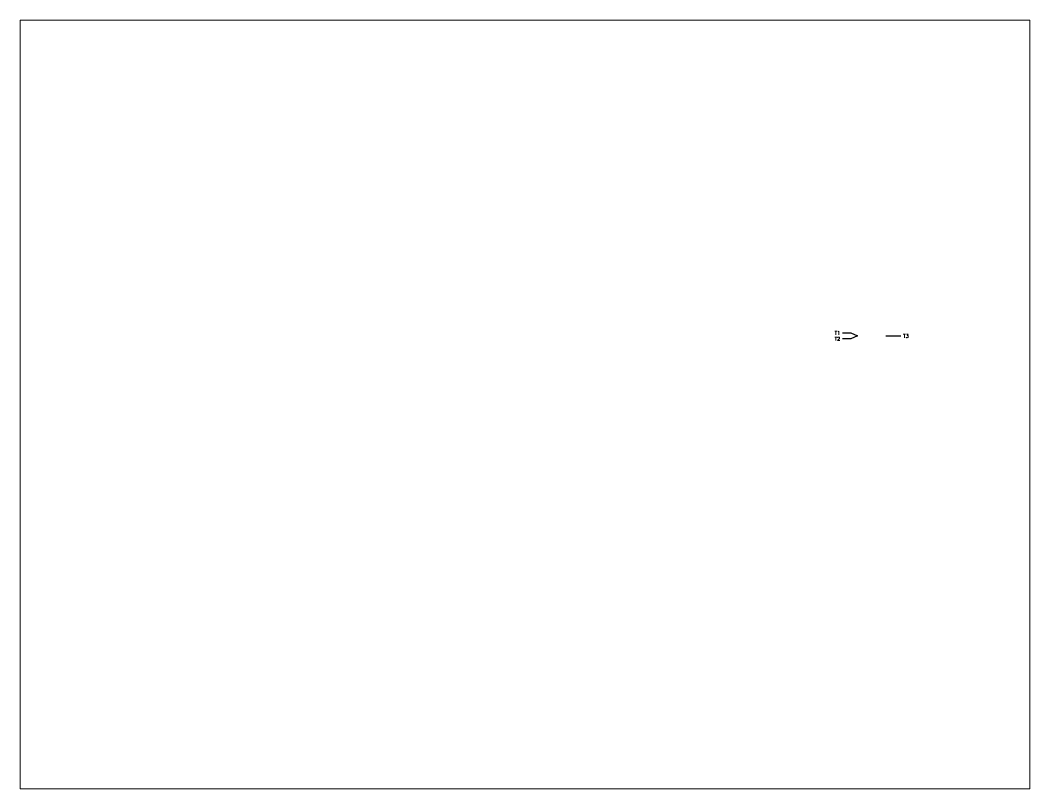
# Paper-space layout 'Layout1' of a CAD drawing. Header units: millimetres. Extents: x 27 to 240, y 20 to 183.
# The model-space entities are those that its viewports show. They can reach past a viewport. Long polylines and large blocks are cut down to what shows.
import ezdxf
from ezdxf.enums import TextEntityAlignment as Align

# ---------------------------------------------------------------- set-up
doc = ezdxf.new("R2010")
doc.units = ezdxf.units.MM
doc.styles.add('ROMANS', font='romans')

msp = doc.modelspace()

# ---------------------------------------------------------------- linework, layer by layer
at = {"color": 1}
msp.add_line((361.95, 177.4), (368.19, 177.4), dxfattribs=at)
msp.add_lwpolyline([(343.71, 178.65), (347.21, 178.65), (349.95, 177.4), (347.21, 176.15), (343.71, 176.15)], dxfattribs=at)

# ---------------------------------------------------------------- texts
at = {"style": 'ROMANS'}
for tag, p in [('T1', (342.71, 178.65)), ('T2', (342.71, 176.15))]:
    msp.add_attdef(tag, text='', height=1.5, dxfattribs=at).set_placement(p, align=Align.MIDDLE_RIGHT)
msp.add_attdef('T3', text='', height=1.5, dxfattribs=at).set_placement((369.19, 177.4), align=Align.MIDDLE_LEFT)

psp = doc.layouts.get("Layout1")

# ---------------------------------------------------------------- viewports
at = {"layer": '0'}
psp.add_viewport(center=(133.35, 101.6), size=(213.36, 162.56), view_center_point=(210, 148.5), view_height=323.8171, dxfattribs=at)

doc.saveas('drawing.dxf')
